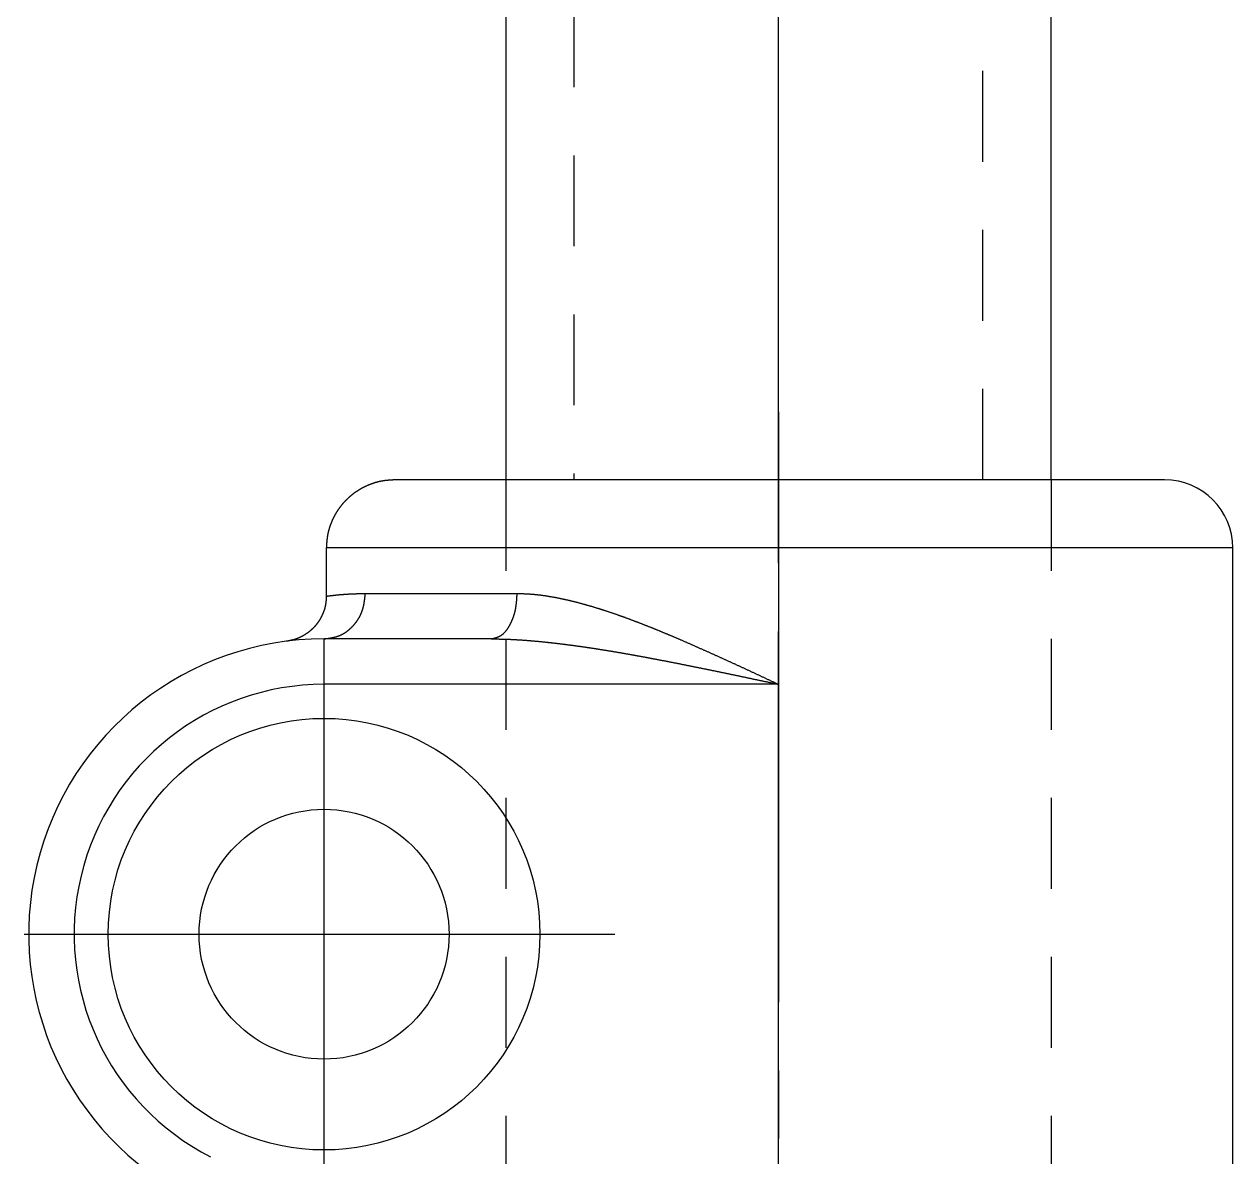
# Model space of a CAD drawing. Extents: x 78 to 520, y 41 to 313.
# Drawn here: x 90.79 to 117.39, y 99.56 to 124.49 of the extents above; entities that cross this region are included whole.
import ezdxf

# ---------------------------------------------------------------- set-up
doc = ezdxf.new("R2010")
doc.units = 0
doc.linetypes.add('CENTER', pattern=[17.5, 13, -1.5, 1.5, -1.5])
doc.linetypes.add('DASHED', pattern=[3.5, 2, -1.5])
doc.layers.get('0').update_dxf_attribs({"linetype": 'CONTINUOUS'})
doc.layers.add('CENTER', color=1, linetype='CENTER')

msp = doc.modelspace()

# ---------------------------------------------------------------- linework, layer by layer
at = {"color": 3, "linetype": 'DASHED'}
for p, q in [((102.887, 254.599), (102.887, 114.457)), ((111.887, 114.457), (111.887, 254.599)), ((101.387, 114.457), (101.387, 95.135)), ((113.387, 114.457), (113.387, 90.457))]:
    msp.add_line(p, q, dxfattribs=at)
at = {"color": 7, "linetype": 'CONTINUOUS'}
for p, q in [((101.387, 155.746), (101.387, 114.457)), ((113.387, 114.457), (113.387, 145.55)), ((115.887, 114.457), (98.946, 114.457)), ((97.437, 112.957), (97.437, 111.897)), ((117.387, 112.957), (97.437, 112.957)), ((117.387, 84.457), (117.387, 112.957)), ((98.296, 111.957), (101.638, 111.957)), ((97.387, 109.957), (97.387, 110.957)), ((101.063, 110.957), (97.387, 110.957)), ((107.387, 109.957), (97.387, 109.957)), ((107.387, 92.839), (107.387, 109.957))]:
    msp.add_line(p, q, dxfattribs=at)
at = {"color": 7}
for points in [[(98.946, 114.456, 0), (98.939, 114.456, 0), (98.932, 114.456, 0), (98.926, 114.455, 0), (98.919, 114.455, 0), (98.912, 114.454, 0), (98.905, 114.454, 0), (98.899, 114.454, 0), (98.892, 114.453, 0), (98.885, 114.453, 0), (98.879, 114.452, 0), (98.872, 114.452, 0), (98.865, 114.452, 0), (98.858, 114.451, 0), (98.852, 114.451, 0), (98.845, 114.45, 0), (98.838, 114.45, 0), (98.831, 114.449, 0), (98.825, 114.449, 0), (98.818, 114.448, 0), (98.811, 114.448, 0), (98.805, 114.447, 0), (98.798, 114.447, 0), (98.791, 114.446, 0), (98.785, 114.445, 0), (98.778, 114.445, 0), (98.771, 114.444, 0), (98.764, 114.443, 0), (98.758, 114.443, 0), (98.751, 114.442, 0), (98.744, 114.441, 0), (98.738, 114.44, 0), (98.731, 114.44, 0), (98.724, 114.439, 0), (98.718, 114.438, 0), (98.711, 114.437, 0), (98.704, 114.436, 0), (98.698, 114.435, 0), (98.691, 114.434, 0), (98.685, 114.433, 0), (98.678, 114.432, 0), (98.671, 114.431, 0), (98.665, 114.43, 0), (98.658, 114.429, 0), (98.651, 114.428, 0), (98.645, 114.426, 0), (98.638, 114.425, 0), (98.632, 114.424, 0), (98.625, 114.423, 0), (98.619, 114.421, 0), (98.612, 114.42, 0), (98.605, 114.418, 0), (98.599, 114.417, 0), (98.592, 114.415, 0), (98.586, 114.414, 0), (98.579, 114.412, 0), (98.573, 114.411, 0), (98.566, 114.409, 0), (98.56, 114.407, 0), (98.553, 114.406, 0), (98.547, 114.404, 0), (98.54, 114.402, 0), (98.534, 114.4, 0), (98.527, 114.398, 0), (98.521, 114.396, 0), (98.514, 114.395, 0), (98.508, 114.393, 0), (98.501, 114.391, 0), (98.495, 114.389, 0), (98.488, 114.387, 0), (98.482, 114.384, 0), (98.476, 114.382, 0), (98.469, 114.38, 0), (98.463, 114.378, 0), (98.456, 114.376, 0), (98.45, 114.374, 0), (98.444, 114.371, 0), (98.437, 114.369, 0), (98.431, 114.367, 0), (98.425, 114.365, 0), (98.418, 114.362, 0), (98.412, 114.36, 0), (98.406, 114.357, 0), (98.4, 114.355, 0), (98.393, 114.352, 0), (98.387, 114.35, 0), (98.381, 114.347, 0), (98.374, 114.345, 0), (98.368, 114.342, 0), (98.362, 114.34, 0), (98.356, 114.337, 0), (98.35, 114.334, 0), (98.343, 114.332, 0), (98.337, 114.329, 0), (98.331, 114.326, 0), (98.325, 114.324, 0), (98.319, 114.321, 0), (98.313, 114.318, 0), (98.307, 114.315, 0), (98.3, 114.312, 0), (98.294, 114.309, 0), (98.288, 114.306, 0), (98.282, 114.304, 0), (98.276, 114.301, 0), (98.27, 114.298, 0), (98.264, 114.295, 0), (98.258, 114.292, 0), (98.252, 114.288, 0), (98.246, 114.285, 0), (98.24, 114.282, 0), (98.234, 114.279, 0), (98.228, 114.276, 0), (98.222, 114.273, 0), (98.216, 114.27, 0), (98.211, 114.266, 0), (98.205, 114.263, 0), (98.199, 114.26, 0), (98.193, 114.256, 0), (98.187, 114.253, 0), (98.181, 114.25, 0), (98.176, 114.246, 0), (98.17, 114.243, 0), (98.164, 114.239, 0), (98.158, 114.236, 0), (98.152, 114.232, 0), (98.147, 114.229, 0), (98.141, 114.225, 0), (98.135, 114.222, 0), (98.13, 114.218, 0), (98.124, 114.215, 0), (98.118, 114.211, 0), (98.113, 114.207, 0), (98.107, 114.204, 0), (98.101, 114.2, 0), (98.096, 114.196, 0), (98.09, 114.192, 0), (98.085, 114.188, 0), (98.079, 114.185, 0), (98.074, 114.181, 0), (98.068, 114.177, 0), (98.063, 114.173, 0), (98.057, 114.169, 0), (98.052, 114.165, 0), (98.046, 114.161, 0), (98.041, 114.157, 0), (98.036, 114.153, 0), (98.03, 114.149, 0), (98.025, 114.145, 0), (98.02, 114.141, 0), (98.014, 114.137, 0), (98.009, 114.132, 0), (98.004, 114.128, 0), (97.998, 114.124, 0), (97.993, 114.12, 0), (97.988, 114.116, 0), (97.983, 114.111, 0), (97.978, 114.107, 0), (97.972, 114.103, 0), (97.967, 114.098, 0), (97.962, 114.094, 0), (97.957, 114.09, 0), (97.952, 114.085, 0), (97.947, 114.081, 0), (97.942, 114.076, 0), (97.937, 114.072, 0), (97.932, 114.067, 0), (97.927, 114.063, 0), (97.922, 114.058, 0), (97.917, 114.054, 0), (97.912, 114.049, 0), (97.907, 114.045, 0), (97.902, 114.04, 0), (97.897, 114.035, 0), (97.892, 114.031, 0), (97.888, 114.026, 0), (97.883, 114.021, 0), (97.878, 114.016, 0), (97.873, 114.012, 0), (97.868, 114.007, 0), (97.864, 114.002, 0), (97.859, 113.997, 0), (97.854, 113.992, 0), (97.85, 113.988, 0), (97.845, 113.983, 0), (97.84, 113.978, 0), (97.836, 113.973, 0), (97.831, 113.968, 0), (97.827, 113.963, 0), (97.822, 113.958, 0), (97.818, 113.953, 0), (97.813, 113.948, 0), (97.809, 113.943, 0), (97.804, 113.938, 0), (97.8, 113.933, 0), (97.796, 113.928, 0), (97.791, 113.922, 0), (97.787, 113.917, 0), (97.783, 113.912, 0), (97.778, 113.907, 0), (97.774, 113.902, 0), (97.77, 113.896, 0), (97.766, 113.891, 0), (97.761, 113.886, 0), (97.757, 113.881, 0), (97.753, 113.875, 0), (97.749, 113.87, 0), (97.745, 113.865, 0), (97.741, 113.859, 0), (97.737, 113.854, 0), (97.733, 113.849, 0), (97.729, 113.843, 0), (97.725, 113.838, 0), (97.721, 113.832, 0), (97.717, 113.827, 0), (97.713, 113.821, 0), (97.709, 113.816, 0), (97.705, 113.81, 0), (97.701, 113.805, 0), (97.697, 113.799, 0), (97.694, 113.794, 0), (97.69, 113.788, 0), (97.686, 113.782, 0), (97.683, 113.777, 0), (97.679, 113.771, 0), (97.675, 113.766, 0), (97.672, 113.76, 0), (97.668, 113.754, 0), (97.664, 113.749, 0), (97.661, 113.743, 0), (97.657, 113.737, 0), (97.654, 113.731, 0), (97.65, 113.726, 0), (97.647, 113.72, 0), (97.643, 113.714, 0), (97.64, 113.708, 0), (97.637, 113.702, 0), (97.633, 113.696, 0), (97.63, 113.691, 0), (97.627, 113.685, 0), (97.624, 113.679, 0), (97.62, 113.673, 0), (97.617, 113.667, 0), (97.614, 113.661, 0), (97.611, 113.655, 0), (97.608, 113.649, 0), (97.605, 113.643, 0), (97.601, 113.637, 0), (97.598, 113.631, 0), (97.595, 113.625, 0), (97.592, 113.619, 0), (97.589, 113.613, 0), (97.586, 113.607, 0), (97.583, 113.601, 0), (97.581, 113.595, 0), (97.578, 113.589, 0), (97.575, 113.583, 0), (97.572, 113.577, 0), (97.569, 113.571, 0), (97.566, 113.564, 0), (97.564, 113.558, 0), (97.561, 113.552, 0), (97.558, 113.546, 0), (97.556, 113.54, 0), (97.553, 113.533, 0), (97.55, 113.527, 0), (97.548, 113.521, 0), (97.545, 113.515, 0), (97.543, 113.509, 0), (97.54, 113.502, 0), (97.538, 113.496, 0), (97.535, 113.49, 0), (97.533, 113.483, 0), (97.53, 113.477, 0), (97.528, 113.471, 0), (97.526, 113.464, 0), (97.523, 113.458, 0), (97.521, 113.452, 0), (97.519, 113.445, 0), (97.517, 113.439, 0), (97.514, 113.433, 0), (97.512, 113.426, 0), (97.51, 113.42, 0), (97.508, 113.414, 0), (97.506, 113.407, 0), (97.504, 113.401, 0), (97.502, 113.394, 0), (97.5, 113.388, 0), (97.498, 113.381, 0), (97.496, 113.375, 0), (97.494, 113.368, 0), (97.492, 113.362, 0), (97.491, 113.355, 0), (97.489, 113.349, 0), (97.487, 113.342, 0), (97.485, 113.336, 0), (97.484, 113.329, 0), (97.482, 113.323, 0), (97.48, 113.316, 0), (97.479, 113.31, 0), (97.477, 113.303, 0), (97.476, 113.297, 0), (97.474, 113.29, 0), (97.473, 113.284, 0), (97.471, 113.277, 0), (97.47, 113.27, 0), (97.469, 113.264, 0), (97.467, 113.257, 0), (97.466, 113.251, 0), (97.465, 113.244, 0), (97.464, 113.238, 0), (97.463, 113.231, 0), (97.462, 113.224, 0), (97.461, 113.218, 0), (97.46, 113.211, 0), (97.459, 113.204, 0), (97.458, 113.198, 0), (97.457, 113.191, 0), (97.456, 113.184, 0), (97.455, 113.178, 0), (97.454, 113.171, 0), (97.453, 113.164, 0), (97.452, 113.158, 0), (97.452, 113.151, 0), (97.451, 113.144, 0), (97.45, 113.138, 0), (97.449, 113.131, 0), (97.449, 113.124, 0), (97.448, 113.118, 0), (97.448, 113.111, 0), (97.447, 113.104, 0), (97.446, 113.098, 0), (97.446, 113.091, 0), (97.445, 113.084, 0), (97.445, 113.077, 0), (97.444, 113.071, 0), (97.444, 113.064, 0), (97.443, 113.057, 0), (97.443, 113.051, 0), (97.442, 113.044, 0), (97.442, 113.037, 0), (97.441, 113.03, 0), (97.441, 113.024, 0), (97.441, 113.017, 0), (97.44, 113.01, 0), (97.44, 113.004, 0), (97.439, 112.997, 0), (97.439, 112.99, 0), (97.438, 112.983, 0), (97.438, 112.977, 0), (97.438, 112.97, 0), (97.437, 112.963, 0), (97.437, 112.956, 0)], [(97.437, 111.897, 0), (97.437, 111.892, 0), (97.436, 111.888, 0), (97.436, 111.883, 0), (97.436, 111.879, 0), (97.436, 111.874, 0), (97.435, 111.869, 0), (97.435, 111.865, 0), (97.435, 111.86, 0), (97.434, 111.856, 0), (97.434, 111.851, 0), (97.434, 111.847, 0), (97.434, 111.842, 0), (97.433, 111.838, 0), (97.433, 111.833, 0), (97.433, 111.829, 0), (97.432, 111.824, 0), (97.432, 111.82, 0), (97.431, 111.815, 0), (97.431, 111.811, 0), (97.431, 111.806, 0), (97.43, 111.802, 0), (97.43, 111.797, 0), (97.43, 111.793, 0), (97.429, 111.788, 0), (97.429, 111.783, 0), (97.428, 111.779, 0), (97.428, 111.774, 0), (97.427, 111.77, 0), (97.427, 111.765, 0), (97.426, 111.761, 0), (97.426, 111.756, 0), (97.425, 111.752, 0), (97.425, 111.747, 0), (97.424, 111.743, 0), (97.423, 111.739, 0), (97.423, 111.734, 0), (97.422, 111.73, 0), (97.421, 111.725, 0), (97.421, 111.721, 0), (97.42, 111.716, 0), (97.419, 111.712, 0), (97.418, 111.707, 0), (97.418, 111.703, 0), (97.417, 111.698, 0), (97.416, 111.694, 0), (97.415, 111.689, 0), (97.414, 111.685, 0), (97.413, 111.681, 0), (97.412, 111.676, 0), (97.411, 111.672, 0), (97.41, 111.667, 0), (97.409, 111.663, 0), (97.408, 111.659, 0), (97.407, 111.654, 0), (97.406, 111.65, 0), (97.405, 111.645, 0), (97.404, 111.641, 0), (97.403, 111.637, 0), (97.402, 111.632, 0), (97.401, 111.628, 0), (97.399, 111.623, 0), (97.398, 111.619, 0), (97.397, 111.615, 0), (97.395, 111.61, 0), (97.394, 111.606, 0), (97.393, 111.602, 0), (97.391, 111.597, 0), (97.39, 111.593, 0), (97.389, 111.589, 0), (97.387, 111.584, 0), (97.386, 111.58, 0), (97.384, 111.576, 0), (97.383, 111.571, 0), (97.381, 111.567, 0), (97.38, 111.563, 0), (97.378, 111.559, 0), (97.377, 111.554, 0), (97.375, 111.55, 0), (97.373, 111.546, 0), (97.372, 111.542, 0), (97.37, 111.537, 0), (97.368, 111.533, 0), (97.367, 111.529, 0), (97.365, 111.525, 0), (97.363, 111.521, 0), (97.362, 111.516, 0), (97.36, 111.512, 0), (97.358, 111.508, 0), (97.356, 111.504, 0), (97.354, 111.5, 0), (97.353, 111.495, 0), (97.351, 111.491, 0), (97.349, 111.487, 0), (97.347, 111.483, 0), (97.345, 111.479, 0), (97.343, 111.475, 0), (97.341, 111.471, 0), (97.339, 111.467, 0), (97.337, 111.463, 0), (97.335, 111.458, 0), (97.333, 111.454, 0), (97.331, 111.45, 0), (97.329, 111.446, 0), (97.327, 111.442, 0), (97.325, 111.438, 0), (97.323, 111.434, 0), (97.321, 111.43, 0), (97.319, 111.426, 0), (97.317, 111.422, 0), (97.314, 111.418, 0), (97.312, 111.414, 0), (97.31, 111.41, 0), (97.308, 111.406, 0), (97.306, 111.402, 0), (97.303, 111.398, 0), (97.301, 111.394, 0), (97.299, 111.391, 0), (97.296, 111.387, 0), (97.294, 111.383, 0), (97.292, 111.379, 0), (97.289, 111.375, 0), (97.287, 111.371, 0), (97.285, 111.367, 0), (97.282, 111.363, 0), (97.28, 111.36, 0), (97.277, 111.356, 0), (97.275, 111.352, 0), (97.272, 111.348, 0), (97.27, 111.344, 0), (97.267, 111.341, 0), (97.265, 111.337, 0), (97.262, 111.333, 0), (97.26, 111.329, 0), (97.257, 111.326, 0), (97.255, 111.322, 0), (97.252, 111.318, 0), (97.249, 111.315, 0), (97.247, 111.311, 0), (97.244, 111.307, 0), (97.241, 111.304, 0), (97.239, 111.3, 0), (97.236, 111.296, 0), (97.233, 111.293, 0), (97.23, 111.289, 0), (97.228, 111.285, 0), (97.225, 111.282, 0), (97.222, 111.278, 0), (97.219, 111.275, 0), (97.216, 111.271, 0), (97.214, 111.268, 0), (97.211, 111.264, 0), (97.208, 111.261, 0), (97.205, 111.257, 0), (97.202, 111.254, 0), (97.199, 111.25, 0), (97.196, 111.247, 0), (97.193, 111.243, 0), (97.19, 111.24, 0), (97.187, 111.236, 0), (97.184, 111.233, 0), (97.181, 111.23, 0), (97.178, 111.226, 0), (97.175, 111.223, 0), (97.172, 111.22, 0), (97.169, 111.216, 0), (97.166, 111.213, 0), (97.163, 111.21, 0), (97.16, 111.206, 0), (97.156, 111.203, 0), (97.153, 111.2, 0), (97.15, 111.197, 0), (97.147, 111.193, 0), (97.144, 111.19, 0), (97.14, 111.187, 0), (97.137, 111.184, 0), (97.134, 111.181, 0), (97.131, 111.177, 0), (97.127, 111.174, 0), (97.124, 111.171, 0), (97.121, 111.168, 0), (97.118, 111.165, 0), (97.114, 111.162, 0), (97.111, 111.159, 0), (97.108, 111.156, 0), (97.104, 111.153, 0), (97.101, 111.15, 0), (97.097, 111.147, 0), (97.094, 111.144, 0), (97.091, 111.141, 0), (97.087, 111.138, 0), (97.084, 111.135, 0), (97.08, 111.132, 0), (97.077, 111.129, 0), (97.073, 111.126, 0), (97.07, 111.123, 0), (97.066, 111.12, 0), (97.063, 111.118, 0), (97.059, 111.115, 0), (97.056, 111.112, 0), (97.052, 111.109, 0), (97.048, 111.106, 0), (97.045, 111.104, 0), (97.041, 111.101, 0), (97.038, 111.098, 0), (97.034, 111.095, 0), (97.03, 111.093, 0), (97.027, 111.09, 0), (97.023, 111.087, 0), (97.019, 111.085, 0), (97.016, 111.082, 0), (97.012, 111.079, 0), (97.008, 111.077, 0), (97.004, 111.074, 0), (97.001, 111.072, 0), (96.997, 111.069, 0), (96.993, 111.067, 0), (96.989, 111.064, 0), (96.986, 111.062, 0), (96.982, 111.059, 0), (96.978, 111.057, 0), (96.974, 111.054, 0), (96.97, 111.052, 0), (96.967, 111.049, 0), (96.963, 111.047, 0), (96.959, 111.044, 0), (96.955, 111.042, 0), (96.951, 111.04, 0), (96.947, 111.037, 0), (96.943, 111.035, 0), (96.939, 111.033, 0), (96.935, 111.03, 0), (96.932, 111.028, 0), (96.928, 111.026, 0), (96.924, 111.024, 0), (96.92, 111.021, 0), (96.916, 111.019, 0), (96.912, 111.017, 0), (96.908, 111.015, 0), (96.904, 111.013, 0), (96.9, 111.01, 0), (96.896, 111.008, 0), (96.892, 111.006, 0), (96.888, 111.004, 0), (96.884, 111.002, 0), (96.88, 111, 0), (96.875, 110.998, 0), (96.871, 110.996, 0), (96.867, 110.994, 0), (96.863, 110.992, 0), (96.859, 110.99, 0), (96.855, 110.988, 0), (96.851, 110.986, 0), (96.847, 110.984, 0), (96.843, 110.982, 0), (96.838, 110.981, 0), (96.834, 110.979, 0), (96.83, 110.977, 0), (96.826, 110.975, 0), (96.822, 110.973, 0), (96.818, 110.972, 0), (96.813, 110.97, 0), (96.809, 110.968, 0), (96.805, 110.967, 0), (96.801, 110.965, 0), (96.797, 110.963, 0), (96.792, 110.962, 0), (96.788, 110.96, 0), (96.784, 110.959, 0), (96.78, 110.957, 0), (96.775, 110.956, 0), (96.771, 110.954, 0), (96.767, 110.953, 0), (96.762, 110.951, 0), (96.758, 110.95, 0), (96.754, 110.948, 0), (96.75, 110.947, 0), (96.745, 110.946, 0), (96.741, 110.944, 0), (96.737, 110.943, 0), (96.732, 110.942, 0), (96.728, 110.941, 0), (96.724, 110.939, 0), (96.719, 110.938, 0), (96.715, 110.937, 0), (96.71, 110.936, 0), (96.706, 110.935, 0), (96.702, 110.934, 0), (96.697, 110.932, 0), (96.693, 110.931, 0), (96.688, 110.93, 0), (96.684, 110.929, 0), (96.68, 110.928, 0), (96.675, 110.927, 0), (96.671, 110.926, 0), (96.666, 110.925, 0), (96.662, 110.924, 0), (96.658, 110.923, 0), (96.653, 110.922, 0), (96.649, 110.921, 0), (96.644, 110.92, 0), (96.64, 110.919, 0), (96.635, 110.918, 0), (96.631, 110.917, 0), (96.627, 110.917, 0), (96.622, 110.916, 0), (96.618, 110.915, 0), (96.613, 110.914, 0), (96.609, 110.913, 0), (96.604, 110.912, 0), (96.6, 110.911, 0), (96.595, 110.91, 0), (96.591, 110.909, 0), (96.586, 110.909, 0), (96.582, 110.908, 0), (96.577, 110.907, 0), (96.573, 110.906, 0), (96.569, 110.905, 0), (96.564, 110.904, 0), (96.56, 110.904, 0)], [(97.387, 110.956, 0), (97.394, 110.957, 0), (97.4, 110.958, 0), (97.407, 110.959, 0), (97.414, 110.96, 0), (97.421, 110.961, 0), (97.427, 110.962, 0), (97.434, 110.963, 0), (97.441, 110.963, 0), (97.447, 110.964, 0), (97.454, 110.965, 0), (97.461, 110.966, 0), (97.468, 110.967, 0), (97.474, 110.968, 0), (97.481, 110.969, 0), (97.488, 110.97, 0), (97.494, 110.971, 0), (97.501, 110.972, 0), (97.508, 110.973, 0), (97.514, 110.974, 0), (97.521, 110.975, 0), (97.528, 110.976, 0), (97.534, 110.978, 0), (97.541, 110.979, 0), (97.548, 110.98, 0), (97.554, 110.981, 0), (97.561, 110.982, 0), (97.567, 110.984, 0), (97.574, 110.985, 0), (97.58, 110.986, 0), (97.587, 110.988, 0), (97.594, 110.989, 0), (97.6, 110.991, 0), (97.607, 110.992, 0), (97.613, 110.994, 0), (97.62, 110.995, 0), (97.626, 110.997, 0), (97.632, 110.998, 0), (97.639, 111, 0), (97.645, 111.002, 0), (97.652, 111.004, 0), (97.658, 111.006, 0), (97.664, 111.007, 0), (97.671, 111.009, 0), (97.677, 111.011, 0), (97.683, 111.013, 0), (97.69, 111.016, 0), (97.696, 111.018, 0), (97.702, 111.02, 0), (97.708, 111.022, 0), (97.715, 111.024, 0), (97.721, 111.027, 0), (97.727, 111.029, 0), (97.733, 111.032, 0), (97.739, 111.034, 0), (97.745, 111.037, 0), (97.751, 111.04, 0), (97.757, 111.042, 0), (97.763, 111.045, 0), (97.769, 111.048, 0), (97.775, 111.051, 0), (97.781, 111.054, 0), (97.787, 111.057, 0), (97.793, 111.06, 0), (97.799, 111.063, 0), (97.805, 111.067, 0), (97.811, 111.07, 0), (97.816, 111.073, 0), (97.822, 111.077, 0), (97.828, 111.08, 0), (97.834, 111.084, 0), (97.839, 111.087, 0), (97.845, 111.091, 0), (97.85, 111.094, 0), (97.856, 111.098, 0), (97.862, 111.102, 0), (97.867, 111.106, 0), (97.873, 111.109, 0), (97.878, 111.113, 0), (97.884, 111.117, 0), (97.889, 111.121, 0), (97.895, 111.125, 0), (97.9, 111.129, 0), (97.905, 111.133, 0), (97.911, 111.138, 0), (97.916, 111.142, 0), (97.921, 111.146, 0), (97.926, 111.15, 0), (97.932, 111.155, 0), (97.937, 111.159, 0), (97.942, 111.164, 0), (97.947, 111.168, 0), (97.952, 111.172, 0), (97.957, 111.177, 0), (97.962, 111.182, 0), (97.967, 111.186, 0), (97.972, 111.191, 0), (97.977, 111.195, 0), (97.982, 111.2, 0), (97.987, 111.205, 0), (97.992, 111.21, 0), (97.997, 111.215, 0), (98.001, 111.219, 0), (98.006, 111.224, 0), (98.011, 111.229, 0), (98.016, 111.234, 0), (98.02, 111.239, 0), (98.025, 111.244, 0), (98.029, 111.249, 0), (98.034, 111.254, 0), (98.039, 111.259, 0), (98.043, 111.264, 0), (98.048, 111.269, 0), (98.052, 111.275, 0), (98.056, 111.28, 0), (98.061, 111.285, 0), (98.065, 111.29, 0), (98.069, 111.296, 0), (98.074, 111.301, 0), (98.078, 111.306, 0), (98.082, 111.312, 0), (98.086, 111.317, 0), (98.09, 111.322, 0), (98.094, 111.328, 0), (98.098, 111.333, 0), (98.102, 111.339, 0), (98.106, 111.344, 0), (98.11, 111.35, 0), (98.114, 111.355, 0), (98.118, 111.361, 0), (98.122, 111.366, 0), (98.125, 111.372, 0), (98.129, 111.378, 0), (98.133, 111.383, 0), (98.136, 111.389, 0), (98.14, 111.395, 0), (98.144, 111.4, 0), (98.147, 111.406, 0), (98.151, 111.412, 0), (98.154, 111.418, 0), (98.157, 111.423, 0), (98.161, 111.429, 0), (98.164, 111.435, 0), (98.167, 111.441, 0), (98.171, 111.447, 0), (98.174, 111.453, 0), (98.177, 111.459, 0), (98.18, 111.465, 0), (98.183, 111.471, 0), (98.186, 111.477, 0), (98.189, 111.483, 0), (98.192, 111.489, 0), (98.195, 111.495, 0), (98.197, 111.501, 0), (98.2, 111.507, 0), (98.203, 111.513, 0), (98.205, 111.519, 0), (98.208, 111.525, 0), (98.211, 111.531, 0), (98.213, 111.537, 0), (98.216, 111.544, 0), (98.218, 111.55, 0), (98.22, 111.556, 0), (98.223, 111.562, 0), (98.225, 111.569, 0), (98.227, 111.575, 0), (98.229, 111.581, 0), (98.231, 111.587, 0), (98.233, 111.594, 0), (98.235, 111.6, 0), (98.237, 111.606, 0), (98.239, 111.613, 0), (98.241, 111.619, 0), (98.243, 111.626, 0), (98.245, 111.632, 0), (98.246, 111.638, 0), (98.248, 111.645, 0), (98.25, 111.651, 0), (98.251, 111.658, 0), (98.253, 111.664, 0), (98.254, 111.671, 0), (98.256, 111.677, 0), (98.257, 111.684, 0), (98.259, 111.69, 0), (98.26, 111.697, 0), (98.262, 111.703, 0), (98.263, 111.71, 0), (98.264, 111.716, 0), (98.265, 111.723, 0), (98.267, 111.729, 0), (98.268, 111.736, 0), (98.269, 111.742, 0), (98.27, 111.749, 0), (98.271, 111.756, 0), (98.272, 111.762, 0), (98.273, 111.769, 0), (98.274, 111.776, 0), (98.275, 111.782, 0), (98.276, 111.789, 0), (98.277, 111.795, 0), (98.278, 111.802, 0), (98.279, 111.809, 0), (98.28, 111.815, 0), (98.281, 111.822, 0), (98.282, 111.829, 0), (98.283, 111.836, 0), (98.283, 111.842, 0), (98.284, 111.849, 0), (98.285, 111.856, 0), (98.286, 111.862, 0), (98.287, 111.869, 0), (98.287, 111.876, 0), (98.288, 111.882, 0), (98.289, 111.889, 0), (98.29, 111.896, 0), (98.29, 111.903, 0), (98.291, 111.909, 0), (98.292, 111.916, 0), (98.292, 111.923, 0), (98.293, 111.929, 0), (98.294, 111.936, 0), (98.295, 111.943, 0), (98.295, 111.95, 0), (98.296, 111.956, 0)], [(97.437, 111.897, 0), (97.442, 111.897, 0), (97.448, 111.898, 0), (97.453, 111.899, 0), (97.458, 111.899, 0), (97.464, 111.9, 0), (97.469, 111.901, 0), (97.475, 111.901, 0), (97.48, 111.902, 0), (97.485, 111.903, 0), (97.491, 111.903, 0), (97.496, 111.904, 0), (97.501, 111.905, 0), (97.507, 111.906, 0), (97.512, 111.906, 0), (97.518, 111.907, 0), (97.523, 111.908, 0), (97.528, 111.908, 0), (97.534, 111.909, 0), (97.539, 111.91, 0), (97.545, 111.91, 0), (97.55, 111.911, 0), (97.555, 111.911, 0), (97.561, 111.912, 0), (97.566, 111.913, 0), (97.571, 111.913, 0), (97.577, 111.914, 0), (97.582, 111.915, 0), (97.588, 111.915, 0), (97.593, 111.916, 0), (97.598, 111.917, 0), (97.604, 111.917, 0), (97.609, 111.918, 0), (97.614, 111.918, 0), (97.62, 111.919, 0), (97.625, 111.92, 0), (97.631, 111.92, 0), (97.636, 111.921, 0), (97.641, 111.922, 0), (97.647, 111.922, 0), (97.652, 111.923, 0), (97.658, 111.923, 0), (97.663, 111.924, 0), (97.668, 111.924, 0), (97.674, 111.925, 0), (97.679, 111.926, 0), (97.684, 111.926, 0), (97.69, 111.927, 0), (97.695, 111.927, 0), (97.701, 111.928, 0), (97.706, 111.928, 0), (97.711, 111.929, 0), (97.717, 111.929, 0), (97.722, 111.93, 0), (97.728, 111.93, 0), (97.733, 111.931, 0), (97.738, 111.931, 0), (97.744, 111.932, 0), (97.749, 111.932, 0), (97.755, 111.933, 0), (97.76, 111.933, 0), (97.765, 111.934, 0), (97.771, 111.934, 0), (97.776, 111.935, 0), (97.782, 111.935, 0), (97.787, 111.935, 0), (97.792, 111.936, 0), (97.798, 111.936, 0), (97.803, 111.937, 0), (97.809, 111.937, 0), (97.814, 111.937, 0), (97.819, 111.938, 0), (97.825, 111.938, 0), (97.83, 111.939, 0), (97.836, 111.939, 0), (97.841, 111.939, 0), (97.846, 111.94, 0), (97.852, 111.94, 0), (97.857, 111.94, 0), (97.863, 111.941, 0), (97.868, 111.941, 0), (97.873, 111.941, 0), (97.879, 111.942, 0), (97.884, 111.942, 0), (97.89, 111.942, 0), (97.895, 111.943, 0), (97.9, 111.943, 0), (97.906, 111.943, 0), (97.911, 111.944, 0), (97.917, 111.944, 0), (97.922, 111.944, 0), (97.927, 111.944, 0), (97.933, 111.945, 0), (97.938, 111.945, 0), (97.944, 111.945, 0), (97.949, 111.946, 0), (97.955, 111.946, 0), (97.96, 111.946, 0), (97.965, 111.946, 0), (97.971, 111.947, 0), (97.976, 111.947, 0), (97.982, 111.947, 0), (97.987, 111.947, 0), (97.992, 111.948, 0), (97.998, 111.948, 0), (98.003, 111.948, 0), (98.009, 111.948, 0), (98.014, 111.948, 0), (98.019, 111.949, 0), (98.025, 111.949, 0), (98.03, 111.949, 0), (98.036, 111.949, 0), (98.041, 111.949, 0), (98.047, 111.95, 0), (98.052, 111.95, 0), (98.057, 111.95, 0), (98.063, 111.95, 0), (98.068, 111.95, 0), (98.074, 111.951, 0), (98.079, 111.951, 0), (98.084, 111.951, 0), (98.09, 111.951, 0), (98.095, 111.951, 0), (98.101, 111.951, 0), (98.106, 111.952, 0), (98.112, 111.952, 0), (98.117, 111.952, 0), (98.122, 111.952, 0), (98.128, 111.952, 0), (98.133, 111.952, 0), (98.139, 111.953, 0), (98.144, 111.953, 0), (98.15, 111.953, 0), (98.155, 111.953, 0), (98.16, 111.953, 0), (98.166, 111.953, 0), (98.171, 111.953, 0), (98.177, 111.954, 0), (98.182, 111.954, 0), (98.187, 111.954, 0), (98.193, 111.954, 0), (98.198, 111.954, 0), (98.204, 111.954, 0), (98.209, 111.954, 0), (98.215, 111.955, 0), (98.22, 111.955, 0), (98.225, 111.955, 0), (98.231, 111.955, 0), (98.236, 111.955, 0), (98.242, 111.955, 0), (98.247, 111.955, 0), (98.253, 111.955, 0), (98.258, 111.956, 0), (98.263, 111.956, 0), (98.269, 111.956, 0), (98.274, 111.956, 0), (98.28, 111.956, 0), (98.285, 111.956, 0), (98.29, 111.956, 0), (98.296, 111.956, 0)], [(101.062, 110.956, 0), (101.068, 110.958, 0), (101.074, 110.959, 0), (101.079, 110.96, 0), (101.085, 110.962, 0), (101.09, 110.963, 0), (101.096, 110.964, 0), (101.102, 110.966, 0), (101.107, 110.967, 0), (101.113, 110.968, 0), (101.118, 110.97, 0), (101.124, 110.971, 0), (101.129, 110.973, 0), (101.135, 110.974, 0), (101.14, 110.976, 0), (101.146, 110.977, 0), (101.151, 110.979, 0), (101.157, 110.98, 0), (101.162, 110.982, 0), (101.168, 110.983, 0), (101.173, 110.985, 0), (101.179, 110.987, 0), (101.184, 110.988, 0), (101.189, 110.99, 0), (101.195, 110.992, 0), (101.2, 110.994, 0), (101.205, 110.996, 0), (101.21, 110.998, 0), (101.216, 111, 0), (101.221, 111.002, 0), (101.226, 111.004, 0), (101.231, 111.006, 0), (101.236, 111.008, 0), (101.241, 111.011, 0), (101.246, 111.013, 0), (101.251, 111.015, 0), (101.256, 111.018, 0), (101.261, 111.02, 0), (101.266, 111.023, 0), (101.271, 111.026, 0), (101.275, 111.028, 0), (101.28, 111.031, 0), (101.285, 111.034, 0), (101.289, 111.037, 0), (101.294, 111.04, 0), (101.298, 111.043, 0), (101.303, 111.046, 0), (101.307, 111.05, 0), (101.312, 111.053, 0), (101.316, 111.056, 0), (101.32, 111.06, 0), (101.325, 111.063, 0), (101.329, 111.067, 0), (101.333, 111.071, 0), (101.337, 111.074, 0), (101.341, 111.078, 0), (101.345, 111.082, 0), (101.349, 111.086, 0), (101.353, 111.09, 0), (101.357, 111.094, 0), (101.361, 111.098, 0), (101.365, 111.102, 0), (101.369, 111.106, 0), (101.373, 111.11, 0), (101.376, 111.114, 0), (101.38, 111.119, 0), (101.384, 111.123, 0), (101.387, 111.127, 0), (101.391, 111.132, 0), (101.395, 111.136, 0), (101.398, 111.141, 0), (101.402, 111.145, 0), (101.405, 111.15, 0), (101.409, 111.155, 0), (101.412, 111.159, 0), (101.415, 111.164, 0), (101.419, 111.169, 0), (101.422, 111.173, 0), (101.425, 111.178, 0), (101.428, 111.183, 0), (101.432, 111.188, 0), (101.435, 111.193, 0), (101.438, 111.197, 0), (101.441, 111.202, 0), (101.444, 111.207, 0), (101.447, 111.212, 0), (101.45, 111.217, 0), (101.453, 111.222, 0), (101.456, 111.227, 0), (101.459, 111.232, 0), (101.462, 111.237, 0), (101.465, 111.242, 0), (101.468, 111.247, 0), (101.47, 111.252, 0), (101.473, 111.257, 0), (101.476, 111.262, 0), (101.479, 111.267, 0), (101.481, 111.272, 0), (101.484, 111.277, 0), (101.487, 111.282, 0), (101.489, 111.287, 0), (101.492, 111.293, 0), (101.495, 111.298, 0), (101.497, 111.303, 0), (101.5, 111.308, 0), (101.502, 111.313, 0), (101.505, 111.318, 0), (101.507, 111.323, 0), (101.51, 111.328, 0), (101.512, 111.334, 0), (101.514, 111.339, 0), (101.517, 111.344, 0), (101.519, 111.349, 0), (101.521, 111.354, 0), (101.523, 111.359, 0), (101.526, 111.364, 0), (101.528, 111.37, 0), (101.53, 111.375, 0), (101.532, 111.38, 0), (101.534, 111.385, 0), (101.537, 111.391, 0), (101.539, 111.396, 0), (101.541, 111.401, 0), (101.543, 111.406, 0), (101.545, 111.411, 0), (101.547, 111.417, 0), (101.549, 111.422, 0), (101.551, 111.427, 0), (101.553, 111.432, 0), (101.554, 111.438, 0), (101.556, 111.443, 0), (101.558, 111.448, 0), (101.56, 111.454, 0), (101.562, 111.459, 0), (101.563, 111.464, 0), (101.565, 111.47, 0), (101.567, 111.475, 0), (101.568, 111.48, 0), (101.57, 111.486, 0), (101.572, 111.491, 0), (101.573, 111.496, 0), (101.575, 111.502, 0), (101.576, 111.507, 0), (101.578, 111.512, 0), (101.579, 111.518, 0), (101.581, 111.523, 0), (101.582, 111.528, 0), (101.584, 111.534, 0), (101.585, 111.539, 0), (101.587, 111.545, 0), (101.588, 111.55, 0), (101.589, 111.555, 0), (101.591, 111.561, 0), (101.592, 111.566, 0), (101.593, 111.572, 0), (101.594, 111.577, 0), (101.595, 111.583, 0), (101.597, 111.588, 0), (101.598, 111.594, 0), (101.599, 111.599, 0), (101.6, 111.604, 0), (101.601, 111.61, 0), (101.602, 111.615, 0), (101.603, 111.621, 0), (101.604, 111.626, 0), (101.605, 111.632, 0), (101.606, 111.637, 0), (101.607, 111.643, 0), (101.608, 111.648, 0), (101.609, 111.654, 0), (101.61, 111.659, 0), (101.61, 111.665, 0), (101.611, 111.67, 0), (101.612, 111.676, 0), (101.613, 111.682, 0), (101.614, 111.687, 0), (101.614, 111.693, 0), (101.615, 111.698, 0), (101.616, 111.704, 0), (101.617, 111.709, 0), (101.617, 111.715, 0), (101.618, 111.72, 0), (101.619, 111.726, 0), (101.619, 111.732, 0), (101.62, 111.737, 0), (101.621, 111.743, 0), (101.621, 111.748, 0), (101.622, 111.754, 0), (101.622, 111.759, 0), (101.623, 111.765, 0), (101.624, 111.771, 0), (101.624, 111.776, 0), (101.625, 111.782, 0), (101.625, 111.787, 0), (101.626, 111.793, 0), (101.626, 111.799, 0), (101.627, 111.804, 0), (101.627, 111.81, 0), (101.628, 111.816, 0), (101.628, 111.821, 0), (101.628, 111.827, 0), (101.629, 111.832, 0), (101.629, 111.838, 0), (101.63, 111.844, 0), (101.63, 111.849, 0), (101.631, 111.855, 0), (101.631, 111.861, 0), (101.631, 111.866, 0), (101.632, 111.872, 0), (101.632, 111.877, 0), (101.633, 111.883, 0), (101.633, 111.889, 0), (101.633, 111.894, 0), (101.634, 111.9, 0), (101.634, 111.906, 0), (101.634, 111.911, 0), (101.635, 111.917, 0), (101.635, 111.923, 0), (101.635, 111.928, 0), (101.636, 111.934, 0), (101.636, 111.939, 0), (101.637, 111.945, 0), (101.637, 111.951, 0), (101.637, 111.956, 0)], [(101.637, 111.956, 0), (101.649, 111.956, 0), (101.661, 111.956, 0), (101.672, 111.955, 0), (101.684, 111.955, 0), (101.695, 111.955, 0), (101.707, 111.954, 0), (101.719, 111.954, 0), (101.73, 111.953, 0), (101.742, 111.953, 0), (101.754, 111.952, 0), (101.765, 111.952, 0), (101.777, 111.952, 0), (101.789, 111.951, 0), (101.8, 111.951, 0), (101.812, 111.95, 0), (101.824, 111.95, 0), (101.835, 111.949, 0), (101.847, 111.948, 0), (101.858, 111.948, 0), (101.87, 111.947, 0), (101.882, 111.947, 0), (101.893, 111.946, 0), (101.905, 111.945, 0), (101.917, 111.945, 0), (101.928, 111.944, 0), (101.94, 111.943, 0), (101.951, 111.942, 0), (101.963, 111.941, 0), (101.975, 111.94, 0), (101.986, 111.94, 0), (101.998, 111.939, 0), (102.009, 111.938, 0), (102.021, 111.937, 0), (102.033, 111.935, 0), (102.044, 111.934, 0), (102.056, 111.933, 0), (102.067, 111.932, 0), (102.079, 111.931, 0), (102.091, 111.929, 0), (102.102, 111.928, 0), (102.114, 111.927, 0), (102.125, 111.925, 0), (102.137, 111.924, 0), (102.148, 111.923, 0), (102.16, 111.921, 0), (102.172, 111.92, 0), (102.183, 111.918, 0), (102.195, 111.916, 0), (102.206, 111.915, 0), (102.218, 111.913, 0), (102.229, 111.911, 0), (102.241, 111.91, 0), (102.252, 111.908, 0), (102.264, 111.906, 0), (102.275, 111.905, 0), (102.287, 111.903, 0), (102.298, 111.901, 0), (102.31, 111.899, 0), (102.321, 111.897, 0), (102.333, 111.895, 0), (102.344, 111.893, 0), (102.356, 111.891, 0), (102.367, 111.889, 0), (102.379, 111.887, 0), (102.39, 111.885, 0), (102.402, 111.883, 0), (102.413, 111.881, 0), (102.425, 111.879, 0), (102.436, 111.877, 0), (102.448, 111.875, 0), (102.459, 111.873, 0), (102.471, 111.871, 0), (102.482, 111.868, 0), (102.493, 111.866, 0), (102.505, 111.864, 0), (102.516, 111.862, 0), (102.528, 111.86, 0), (102.539, 111.857, 0), (102.551, 111.855, 0), (102.562, 111.853, 0), (102.573, 111.85, 0), (102.585, 111.848, 0), (102.596, 111.846, 0), (102.608, 111.843, 0), (102.619, 111.841, 0), (102.63, 111.838, 0), (102.642, 111.836, 0), (102.653, 111.834, 0), (102.665, 111.831, 0), (102.676, 111.829, 0), (102.687, 111.826, 0), (102.699, 111.824, 0), (102.71, 111.821, 0), (102.722, 111.818, 0), (102.733, 111.816, 0), (102.744, 111.813, 0), (102.756, 111.811, 0), (102.767, 111.808, 0), (102.778, 111.805, 0), (102.79, 111.803, 0), (102.801, 111.8, 0), (102.812, 111.797, 0), (102.824, 111.795, 0), (102.835, 111.792, 0), (102.846, 111.789, 0), (102.858, 111.786, 0), (102.869, 111.784, 0), (102.88, 111.781, 0), (102.891, 111.778, 0), (102.903, 111.775, 0), (102.914, 111.772, 0), (102.925, 111.769, 0), (102.937, 111.766, 0), (102.948, 111.764, 0), (102.959, 111.761, 0), (102.97, 111.758, 0), (102.982, 111.755, 0), (102.993, 111.752, 0), (103.004, 111.749, 0), (103.016, 111.746, 0), (103.027, 111.743, 0), (103.038, 111.74, 0), (103.049, 111.737, 0), (103.061, 111.734, 0), (103.072, 111.731, 0), (103.083, 111.728, 0), (103.094, 111.724, 0), (103.105, 111.721, 0), (103.117, 111.718, 0), (103.128, 111.715, 0), (103.139, 111.712, 0), (103.15, 111.709, 0), (103.162, 111.706, 0), (103.173, 111.702, 0), (103.184, 111.699, 0), (103.195, 111.696, 0), (103.206, 111.693, 0), (103.217, 111.689, 0), (103.229, 111.686, 0), (103.24, 111.683, 0), (103.251, 111.68, 0), (103.262, 111.676, 0), (103.273, 111.673, 0), (103.285, 111.67, 0), (103.296, 111.666, 0), (103.307, 111.663, 0), (103.318, 111.66, 0), (103.329, 111.656, 0), (103.34, 111.653, 0), (103.351, 111.65, 0), (103.363, 111.646, 0), (103.374, 111.643, 0), (103.385, 111.639, 0), (103.396, 111.636, 0), (103.407, 111.632, 0), (103.418, 111.629, 0), (103.429, 111.625, 0), (103.44, 111.622, 0), (103.452, 111.618, 0), (103.463, 111.615, 0), (103.474, 111.611, 0), (103.485, 111.608, 0), (103.496, 111.604, 0), (103.507, 111.601, 0), (103.518, 111.597, 0), (103.529, 111.594, 0), (103.54, 111.59, 0), (103.551, 111.586, 0), (103.563, 111.583, 0), (103.574, 111.579, 0), (103.585, 111.576, 0), (103.596, 111.572, 0), (103.607, 111.568, 0), (103.618, 111.565, 0), (103.629, 111.561, 0), (103.64, 111.557, 0), (103.651, 111.554, 0), (103.662, 111.55, 0), (103.673, 111.546, 0), (103.684, 111.543, 0), (103.695, 111.539, 0), (103.706, 111.535, 0), (103.717, 111.531, 0), (103.728, 111.528, 0), (103.739, 111.524, 0), (103.75, 111.52, 0), (103.761, 111.516, 0), (103.772, 111.513, 0), (103.783, 111.509, 0), (103.794, 111.505, 0), (103.805, 111.501, 0), (103.816, 111.497, 0), (103.827, 111.493, 0), (103.838, 111.49, 0), (103.849, 111.486, 0), (103.86, 111.482, 0), (103.871, 111.478, 0), (103.882, 111.474, 0), (103.893, 111.47, 0), (103.904, 111.466, 0), (103.915, 111.463, 0), (103.926, 111.459, 0), (103.937, 111.455, 0), (103.948, 111.451, 0), (103.959, 111.447, 0), (103.97, 111.443, 0), (103.981, 111.439, 0), (103.992, 111.435, 0), (104.003, 111.431, 0), (104.014, 111.427, 0), (104.025, 111.423, 0), (104.036, 111.419, 0), (104.047, 111.415, 0), (104.058, 111.411, 0), (104.069, 111.407, 0), (104.08, 111.403, 0), (104.091, 111.399, 0), (104.102, 111.395, 0), (104.112, 111.391, 0), (104.123, 111.387, 0), (104.134, 111.383, 0), (104.145, 111.379, 0), (104.156, 111.375, 0), (104.167, 111.371, 0), (104.178, 111.367, 0), (104.189, 111.363, 0), (104.2, 111.358, 0), (104.211, 111.354, 0), (104.222, 111.35, 0), (104.232, 111.346, 0), (104.243, 111.342, 0), (104.254, 111.338, 0), (104.265, 111.334, 0), (104.276, 111.33, 0), (104.287, 111.325, 0), (104.298, 111.321, 0), (104.309, 111.317, 0), (104.32, 111.313, 0), (104.33, 111.309, 0), (104.341, 111.305, 0), (104.352, 111.3, 0), (104.363, 111.296, 0), (104.374, 111.292, 0), (104.385, 111.288, 0), (104.396, 111.284, 0), (104.406, 111.279, 0), (104.417, 111.275, 0), (104.428, 111.271, 0), (104.439, 111.267, 0), (104.45, 111.262, 0), (104.461, 111.258, 0), (104.472, 111.254, 0), (104.482, 111.249, 0), (104.493, 111.245, 0), (104.504, 111.241, 0), (104.515, 111.237, 0), (104.526, 111.232, 0), (104.536, 111.228, 0), (104.547, 111.224, 0), (104.558, 111.219, 0), (104.569, 111.215, 0), (104.58, 111.211, 0), (104.591, 111.206, 0), (104.601, 111.202, 0), (104.612, 111.198, 0), (104.623, 111.193, 0), (104.634, 111.189, 0), (104.645, 111.185, 0), (104.655, 111.18, 0), (104.666, 111.176, 0), (104.677, 111.171, 0), (104.688, 111.167, 0), (104.698, 111.163, 0), (104.709, 111.158, 0), (104.72, 111.154, 0), (104.731, 111.149, 0), (104.742, 111.145, 0), (104.752, 111.14, 0), (104.763, 111.136, 0), (104.774, 111.132, 0), (104.785, 111.127, 0), (104.795, 111.123, 0), (104.806, 111.118, 0), (104.817, 111.114, 0), (104.828, 111.109, 0), (104.839, 111.105, 0), (104.849, 111.1, 0), (104.86, 111.096, 0), (104.871, 111.092, 0), (104.882, 111.087, 0), (104.892, 111.083, 0), (104.903, 111.078, 0), (104.914, 111.074, 0), (104.925, 111.069, 0), (104.935, 111.065, 0), (104.946, 111.06, 0), (104.957, 111.056, 0), (104.968, 111.051, 0), (104.978, 111.047, 0), (104.989, 111.042, 0), (105, 111.038, 0), (105.011, 111.033, 0), (105.021, 111.029, 0), (105.032, 111.024, 0), (105.043, 111.02, 0), (105.053, 111.015, 0), (105.064, 111.011, 0), (105.075, 111.006, 0), (105.086, 111.002, 0), (105.096, 110.997, 0), (105.107, 110.993, 0), (105.118, 110.988, 0), (105.129, 110.984, 0), (105.139, 110.979, 0), (105.15, 110.974, 0), (105.161, 110.97, 0), (105.172, 110.965, 0), (105.182, 110.961, 0), (105.193, 110.956, 0)], [(101.062, 110.956, 0), (101.075, 110.956, 0), (101.087, 110.956, 0), (101.099, 110.956, 0), (101.112, 110.956, 0), (101.124, 110.955, 0), (101.137, 110.955, 0), (101.149, 110.955, 0), (101.161, 110.955, 0), (101.174, 110.955, 0), (101.186, 110.955, 0), (101.198, 110.954, 0), (101.211, 110.954, 0), (101.223, 110.954, 0), (101.236, 110.954, 0), (101.248, 110.953, 0), (101.26, 110.953, 0), (101.273, 110.953, 0), (101.285, 110.953, 0), (101.297, 110.952, 0), (101.31, 110.952, 0), (101.322, 110.952, 0), (101.335, 110.951, 0), (101.347, 110.951, 0), (101.359, 110.951, 0), (101.372, 110.95, 0), (101.384, 110.95, 0), (101.396, 110.95, 0), (101.409, 110.949, 0), (101.421, 110.949, 0), (101.434, 110.948, 0), (101.446, 110.948, 0), (101.458, 110.947, 0), (101.471, 110.947, 0), (101.483, 110.947, 0), (101.495, 110.946, 0), (101.508, 110.945, 0), (101.52, 110.945, 0), (101.532, 110.944, 0), (101.545, 110.944, 0), (101.557, 110.943, 0), (101.57, 110.942, 0), (101.582, 110.942, 0), (101.594, 110.941, 0), (101.607, 110.94, 0), (101.619, 110.94, 0), (101.631, 110.939, 0), (101.644, 110.938, 0), (101.656, 110.938, 0), (101.668, 110.937, 0), (101.681, 110.936, 0), (101.693, 110.935, 0), (101.705, 110.934, 0), (101.718, 110.934, 0), (101.73, 110.933, 0), (101.743, 110.932, 0), (101.755, 110.931, 0), (101.767, 110.93, 0), (101.78, 110.929, 0), (101.792, 110.928, 0), (101.804, 110.928, 0), (101.817, 110.927, 0), (101.829, 110.926, 0), (101.841, 110.925, 0), (101.854, 110.924, 0), (101.866, 110.923, 0), (101.878, 110.922, 0), (101.891, 110.921, 0), (101.903, 110.92, 0), (101.915, 110.919, 0), (101.928, 110.918, 0), (101.94, 110.917, 0), (101.952, 110.916, 0), (101.965, 110.915, 0), (101.977, 110.914, 0), (101.989, 110.913, 0), (102.002, 110.912, 0), (102.014, 110.91, 0), (102.026, 110.909, 0), (102.039, 110.908, 0), (102.051, 110.907, 0), (102.063, 110.906, 0), (102.076, 110.905, 0), (102.088, 110.904, 0), (102.1, 110.903, 0), (102.113, 110.901, 0), (102.125, 110.9, 0), (102.137, 110.899, 0), (102.15, 110.898, 0), (102.162, 110.897, 0), (102.174, 110.896, 0), (102.187, 110.894, 0), (102.199, 110.893, 0), (102.211, 110.892, 0), (102.224, 110.891, 0), (102.236, 110.889, 0), (102.248, 110.888, 0), (102.26, 110.887, 0), (102.273, 110.886, 0), (102.285, 110.884, 0), (102.297, 110.883, 0), (102.31, 110.882, 0), (102.322, 110.88, 0), (102.334, 110.879, 0), (102.347, 110.878, 0), (102.359, 110.876, 0), (102.371, 110.875, 0), (102.384, 110.874, 0), (102.396, 110.872, 0), (102.408, 110.871, 0), (102.42, 110.87, 0), (102.433, 110.868, 0), (102.445, 110.867, 0), (102.457, 110.865, 0), (102.47, 110.864, 0), (102.482, 110.863, 0), (102.494, 110.861, 0), (102.507, 110.86, 0), (102.519, 110.858, 0), (102.531, 110.857, 0), (102.543, 110.855, 0), (102.556, 110.854, 0), (102.568, 110.852, 0), (102.58, 110.851, 0), (102.593, 110.849, 0), (102.605, 110.848, 0), (102.617, 110.846, 0), (102.629, 110.845, 0), (102.642, 110.843, 0), (102.654, 110.842, 0), (102.666, 110.84, 0), (102.679, 110.839, 0), (102.691, 110.837, 0), (102.703, 110.836, 0), (102.715, 110.834, 0), (102.728, 110.832, 0), (102.74, 110.831, 0), (102.752, 110.829, 0), (102.765, 110.828, 0), (102.777, 110.826, 0), (102.789, 110.824, 0), (102.801, 110.823, 0), (102.814, 110.821, 0), (102.826, 110.82, 0), (102.838, 110.818, 0), (102.85, 110.816, 0), (102.863, 110.815, 0), (102.875, 110.813, 0), (102.887, 110.811, 0), (102.9, 110.81, 0), (102.912, 110.808, 0), (102.924, 110.806, 0), (102.936, 110.805, 0), (102.949, 110.803, 0), (102.961, 110.801, 0), (102.973, 110.799, 0), (102.985, 110.798, 0), (102.998, 110.796, 0), (103.01, 110.794, 0), (103.022, 110.793, 0), (103.034, 110.791, 0), (103.047, 110.789, 0), (103.059, 110.787, 0), (103.071, 110.786, 0), (103.083, 110.784, 0), (103.096, 110.782, 0), (103.108, 110.78, 0), (103.12, 110.778, 0), (103.132, 110.777, 0), (103.145, 110.775, 0), (103.157, 110.773, 0), (103.169, 110.771, 0), (103.181, 110.769, 0), (103.194, 110.768, 0), (103.206, 110.766, 0), (103.218, 110.764, 0), (103.23, 110.762, 0), (103.243, 110.76, 0), (103.255, 110.758, 0), (103.267, 110.757, 0), (103.279, 110.755, 0), (103.292, 110.753, 0), (103.304, 110.751, 0), (103.316, 110.749, 0), (103.328, 110.747, 0), (103.34, 110.745, 0), (103.353, 110.743, 0), (103.365, 110.742, 0), (103.377, 110.74, 0), (103.389, 110.738, 0), (103.402, 110.736, 0), (103.414, 110.734, 0), (103.426, 110.732, 0), (103.438, 110.73, 0), (103.451, 110.728, 0), (103.463, 110.726, 0), (103.475, 110.724, 0), (103.487, 110.722, 0), (103.499, 110.72, 0), (103.512, 110.719, 0), (103.524, 110.717, 0), (103.536, 110.715, 0), (103.548, 110.713, 0), (103.561, 110.711, 0), (103.573, 110.709, 0), (103.585, 110.707, 0), (103.597, 110.705, 0), (103.609, 110.703, 0), (103.622, 110.701, 0), (103.634, 110.699, 0), (103.646, 110.697, 0), (103.658, 110.695, 0), (103.671, 110.693, 0), (103.683, 110.691, 0), (103.695, 110.689, 0), (103.707, 110.687, 0), (103.719, 110.685, 0), (103.732, 110.683, 0), (103.744, 110.681, 0), (103.756, 110.679, 0), (103.768, 110.677, 0), (103.78, 110.674, 0), (103.793, 110.672, 0), (103.805, 110.67, 0), (103.817, 110.668, 0), (103.829, 110.666, 0), (103.841, 110.664, 0), (103.854, 110.662, 0), (103.866, 110.66, 0), (103.878, 110.658, 0), (103.89, 110.656, 0), (103.902, 110.654, 0), (103.915, 110.652, 0), (103.927, 110.65, 0), (103.939, 110.647, 0), (103.951, 110.645, 0), (103.963, 110.643, 0), (103.976, 110.641, 0), (103.988, 110.639, 0), (104, 110.637, 0), (104.012, 110.635, 0), (104.024, 110.633, 0), (104.037, 110.631, 0), (104.049, 110.628, 0), (104.061, 110.626, 0), (104.073, 110.624, 0), (104.085, 110.622, 0), (104.098, 110.62, 0), (104.11, 110.618, 0), (104.122, 110.615, 0), (104.134, 110.613, 0), (104.146, 110.611, 0), (104.159, 110.609, 0), (104.171, 110.607, 0), (104.183, 110.605, 0), (104.195, 110.602, 0), (104.207, 110.6, 0), (104.219, 110.598, 0), (104.232, 110.596, 0), (104.244, 110.594, 0), (104.256, 110.591, 0), (104.268, 110.589, 0), (104.28, 110.587, 0), (104.293, 110.585, 0), (104.305, 110.582, 0), (104.317, 110.58, 0), (104.329, 110.578, 0), (104.341, 110.576, 0), (104.353, 110.574, 0), (104.366, 110.571, 0), (104.378, 110.569, 0), (104.39, 110.567, 0), (104.402, 110.565, 0), (104.414, 110.562, 0), (104.426, 110.56, 0), (104.439, 110.558, 0), (104.451, 110.556, 0), (104.463, 110.553, 0), (104.475, 110.551, 0), (104.487, 110.549, 0), (104.499, 110.546, 0), (104.512, 110.544, 0), (104.524, 110.542, 0), (104.536, 110.54, 0), (104.548, 110.537, 0), (104.56, 110.535, 0), (104.572, 110.533, 0), (104.585, 110.53, 0), (104.597, 110.528, 0), (104.609, 110.526, 0), (104.621, 110.524, 0), (104.633, 110.521, 0), (104.645, 110.519, 0), (104.658, 110.517, 0), (104.67, 110.514, 0), (104.682, 110.512, 0), (104.694, 110.51, 0), (104.706, 110.507, 0), (104.718, 110.505, 0), (104.731, 110.503, 0), (104.743, 110.501, 0), (104.755, 110.498, 0), (104.767, 110.496, 0), (104.779, 110.494, 0), (104.791, 110.491, 0), (104.803, 110.489, 0), (104.816, 110.487, 0), (104.828, 110.484, 0), (104.84, 110.482, 0), (104.852, 110.48, 0), (104.864, 110.477, 0), (104.876, 110.475, 0), (104.889, 110.473, 0), (104.901, 110.47, 0), (104.913, 110.468, 0), (104.925, 110.466, 0), (104.937, 110.463, 0), (104.949, 110.461, 0), (104.962, 110.459, 0), (104.974, 110.456, 0)], [(105.193, 110.956, 0), (105.207, 110.95, 0), (105.221, 110.944, 0), (105.235, 110.938, 0), (105.249, 110.932, 0), (105.262, 110.926, 0), (105.276, 110.92, 0), (105.29, 110.914, 0), (105.304, 110.907, 0), (105.318, 110.901, 0), (105.332, 110.895, 0), (105.346, 110.889, 0), (105.36, 110.883, 0), (105.373, 110.877, 0), (105.387, 110.871, 0), (105.401, 110.865, 0), (105.415, 110.859, 0), (105.429, 110.852, 0), (105.443, 110.846, 0), (105.457, 110.84, 0), (105.471, 110.834, 0), (105.484, 110.828, 0), (105.498, 110.822, 0), (105.512, 110.816, 0), (105.526, 110.81, 0), (105.54, 110.803, 0), (105.554, 110.797, 0), (105.568, 110.791, 0), (105.582, 110.785, 0), (105.595, 110.779, 0), (105.609, 110.773, 0), (105.623, 110.767, 0), (105.637, 110.76, 0), (105.651, 110.754, 0), (105.665, 110.748, 0), (105.679, 110.742, 0), (105.692, 110.736, 0), (105.706, 110.73, 0), (105.72, 110.724, 0), (105.734, 110.717, 0), (105.748, 110.711, 0), (105.762, 110.705, 0), (105.776, 110.699, 0), (105.789, 110.693, 0), (105.803, 110.687, 0), (105.817, 110.68, 0), (105.831, 110.674, 0), (105.845, 110.668, 0), (105.859, 110.662, 0), (105.873, 110.656, 0), (105.886, 110.65, 0), (105.9, 110.643, 0), (105.914, 110.637, 0), (105.928, 110.631, 0), (105.942, 110.625, 0), (105.956, 110.619, 0), (105.969, 110.612, 0), (105.983, 110.606, 0), (105.997, 110.6, 0), (106.011, 110.594, 0), (106.025, 110.588, 0), (106.039, 110.581, 0), (106.052, 110.575, 0), (106.066, 110.569, 0), (106.08, 110.563, 0), (106.094, 110.556, 0), (106.108, 110.55, 0), (106.122, 110.544, 0), (106.135, 110.538, 0), (106.149, 110.531, 0), (106.163, 110.525, 0), (106.177, 110.519, 0), (106.191, 110.513, 0), (106.204, 110.506, 0), (106.218, 110.5, 0), (106.232, 110.494, 0), (106.246, 110.488, 0), (106.26, 110.481, 0), (106.273, 110.475, 0), (106.287, 110.469, 0), (106.301, 110.462, 0), (106.315, 110.456, 0), (106.329, 110.45, 0), (106.342, 110.444, 0), (106.356, 110.437, 0), (106.37, 110.431, 0), (106.384, 110.425, 0), (106.398, 110.418, 0), (106.411, 110.412, 0), (106.425, 110.406, 0), (106.439, 110.399, 0), (106.453, 110.393, 0), (106.466, 110.387, 0), (106.48, 110.38, 0), (106.494, 110.374, 0), (106.508, 110.368, 0), (106.522, 110.361, 0), (106.535, 110.355, 0), (106.549, 110.349, 0), (106.563, 110.342, 0), (106.577, 110.336, 0), (106.59, 110.329, 0), (106.604, 110.323, 0), (106.618, 110.317, 0), (106.632, 110.31, 0), (106.645, 110.304, 0), (106.659, 110.298, 0), (106.673, 110.291, 0), (106.687, 110.285, 0), (106.7, 110.278, 0), (106.714, 110.272, 0), (106.728, 110.266, 0), (106.742, 110.259, 0), (106.755, 110.253, 0), (106.769, 110.246, 0), (106.783, 110.24, 0), (106.797, 110.234, 0), (106.81, 110.227, 0), (106.824, 110.221, 0), (106.838, 110.214, 0), (106.852, 110.208, 0), (106.865, 110.201, 0), (106.879, 110.195, 0), (106.893, 110.189, 0), (106.906, 110.182, 0), (106.92, 110.176, 0), (106.934, 110.169, 0), (106.948, 110.163, 0), (106.961, 110.156, 0), (106.975, 110.15, 0), (106.989, 110.144, 0), (107.003, 110.137, 0), (107.016, 110.131, 0), (107.03, 110.124, 0), (107.044, 110.118, 0), (107.058, 110.111, 0), (107.071, 110.105, 0), (107.085, 110.098, 0), (107.099, 110.092, 0), (107.112, 110.086, 0), (107.126, 110.079, 0), (107.14, 110.073, 0), (107.154, 110.066, 0), (107.167, 110.06, 0), (107.181, 110.053, 0), (107.195, 110.047, 0), (107.208, 110.04, 0), (107.222, 110.034, 0), (107.236, 110.027, 0), (107.25, 110.021, 0), (107.263, 110.015, 0), (107.277, 110.008, 0), (107.291, 110.002, 0), (107.305, 109.995, 0), (107.318, 109.989, 0), (107.332, 109.982, 0), (107.346, 109.976, 0), (107.359, 109.969, 0), (107.373, 109.963, 0), (107.387, 109.956, 0)], [(104.974, 110.456, 0), (104.989, 110.453, 0), (105.004, 110.45, 0), (105.019, 110.447, 0), (105.035, 110.444, 0), (105.05, 110.441, 0), (105.065, 110.438, 0), (105.08, 110.435, 0), (105.095, 110.432, 0), (105.111, 110.429, 0), (105.126, 110.426, 0), (105.141, 110.423, 0), (105.156, 110.42, 0), (105.171, 110.417, 0), (105.186, 110.414, 0), (105.202, 110.411, 0), (105.217, 110.408, 0), (105.232, 110.405, 0), (105.247, 110.402, 0), (105.262, 110.399, 0), (105.278, 110.395, 0), (105.293, 110.392, 0), (105.308, 110.389, 0), (105.323, 110.386, 0), (105.338, 110.383, 0), (105.354, 110.38, 0), (105.369, 110.377, 0), (105.384, 110.374, 0), (105.399, 110.371, 0), (105.414, 110.368, 0), (105.43, 110.365, 0), (105.445, 110.362, 0), (105.46, 110.359, 0), (105.475, 110.356, 0), (105.49, 110.353, 0), (105.506, 110.35, 0), (105.521, 110.347, 0), (105.536, 110.344, 0), (105.551, 110.34, 0), (105.566, 110.337, 0), (105.582, 110.334, 0), (105.597, 110.331, 0), (105.612, 110.328, 0), (105.627, 110.325, 0), (105.642, 110.322, 0), (105.658, 110.319, 0), (105.673, 110.316, 0), (105.688, 110.313, 0), (105.703, 110.31, 0), (105.718, 110.307, 0), (105.734, 110.304, 0), (105.749, 110.3, 0), (105.764, 110.297, 0), (105.779, 110.294, 0), (105.794, 110.291, 0), (105.809, 110.288, 0), (105.825, 110.285, 0), (105.84, 110.282, 0), (105.855, 110.279, 0), (105.87, 110.276, 0), (105.885, 110.273, 0), (105.901, 110.27, 0), (105.916, 110.266, 0), (105.931, 110.263, 0), (105.946, 110.26, 0), (105.961, 110.257, 0), (105.977, 110.254, 0), (105.992, 110.251, 0), (106.007, 110.248, 0), (106.022, 110.245, 0), (106.037, 110.241, 0), (106.052, 110.238, 0), (106.068, 110.235, 0), (106.083, 110.232, 0), (106.098, 110.229, 0), (106.113, 110.226, 0), (106.128, 110.223, 0), (106.144, 110.22, 0), (106.159, 110.216, 0), (106.174, 110.213, 0), (106.189, 110.21, 0), (106.204, 110.207, 0), (106.219, 110.204, 0), (106.235, 110.201, 0), (106.25, 110.198, 0), (106.265, 110.194, 0), (106.28, 110.191, 0), (106.295, 110.188, 0), (106.31, 110.185, 0), (106.326, 110.182, 0), (106.341, 110.179, 0), (106.356, 110.175, 0), (106.371, 110.172, 0), (106.386, 110.169, 0), (106.401, 110.166, 0), (106.417, 110.163, 0), (106.432, 110.159, 0), (106.447, 110.156, 0), (106.462, 110.153, 0), (106.477, 110.15, 0), (106.493, 110.147, 0), (106.508, 110.144, 0), (106.523, 110.14, 0), (106.538, 110.137, 0), (106.553, 110.134, 0), (106.568, 110.131, 0), (106.584, 110.128, 0), (106.599, 110.124, 0), (106.614, 110.121, 0), (106.629, 110.118, 0), (106.644, 110.115, 0), (106.659, 110.112, 0), (106.675, 110.108, 0), (106.69, 110.105, 0), (106.705, 110.102, 0), (106.72, 110.099, 0), (106.735, 110.095, 0), (106.75, 110.092, 0), (106.765, 110.089, 0), (106.781, 110.086, 0), (106.796, 110.083, 0), (106.811, 110.079, 0), (106.826, 110.076, 0), (106.841, 110.073, 0), (106.856, 110.07, 0), (106.872, 110.066, 0), (106.887, 110.063, 0), (106.902, 110.06, 0), (106.917, 110.057, 0), (106.932, 110.054, 0), (106.947, 110.05, 0), (106.963, 110.047, 0), (106.978, 110.044, 0), (106.993, 110.041, 0), (107.008, 110.037, 0), (107.023, 110.034, 0), (107.038, 110.031, 0), (107.054, 110.028, 0), (107.069, 110.024, 0), (107.084, 110.021, 0), (107.099, 110.018, 0), (107.114, 110.015, 0), (107.129, 110.011, 0), (107.145, 110.008, 0), (107.16, 110.005, 0), (107.175, 110.002, 0), (107.19, 109.999, 0), (107.205, 109.995, 0), (107.22, 109.992, 0), (107.235, 109.989, 0), (107.251, 109.986, 0), (107.266, 109.982, 0), (107.281, 109.979, 0), (107.296, 109.976, 0), (107.311, 109.973, 0), (107.326, 109.969, 0), (107.342, 109.966, 0), (107.357, 109.963, 0), (107.372, 109.96, 0), (107.387, 109.956, 0)]]:
    msp.add_polyline3d(points, dxfattribs=at)
at = {"color": 7, "linetype": 'CONTINUOUS'}
for radius in [4.75, 2.75]:
    msp.add_circle((97.387, 104.457), radius, dxfattribs=at)
for centre, radius, start, end in [((115.887, 112.957), 1.5, 0, 90), ((97.387, 104.457), 6.5, 90, 243), ((97.387, 104.457), 5.5, 90, 243)]:
    msp.add_arc(centre, radius, start, end, dxfattribs=at)
at = {"layer": 'CENTER', "color": 1, "linetype": 'CENTER'}
for p, q in [((107.387, 77.62), (107.387, 291.294)), ((107.387, 115.957), (107.387, 82.939)), ((97.387, 97.857), (97.387, 111.057)), ((90.787, 104.457), (103.987, 104.457))]:
    msp.add_line(p, q, dxfattribs=at)

doc.saveas('drawing.dxf')
